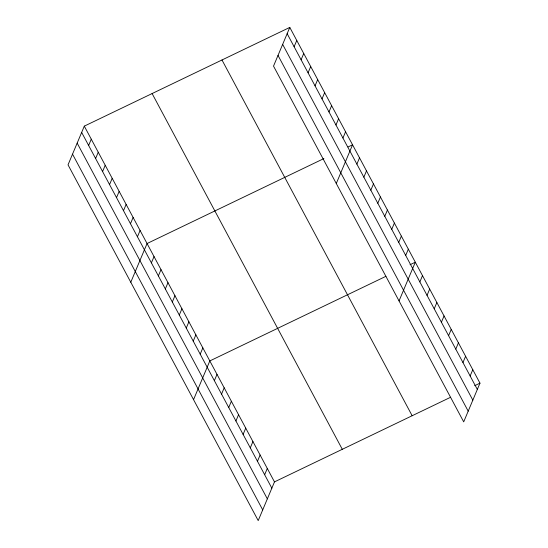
<?xml version="1.0" encoding="UTF-8"?>
<svg xmlns="http://www.w3.org/2000/svg" width="548" height="548" viewBox="0 0 548 548"><rect width="100%" height="100%" fill="white"/><g stroke="black" fill="none" stroke-linecap="round" stroke-linejoin="round"><path stroke-width="0.82" d="M289.789 27.4L273.521 66.109L463.697 421.864L479.973 383.155L289.789 27.4L84.303 126.136L68.027 164.845L258.211 520.6L274.48 481.891L450.586 397.273M88.632 145.46L91.276 139.178M95.605 158.502L98.25 152.221M102.579 171.545L105.223 165.263M109.552 184.594L112.196 178.312M116.525 197.636L119.169 191.355M123.499 210.679L126.143 204.397M130.472 223.728L133.116 217.446M137.445 236.77L140.089 230.489M130.787 282.241L147.063 243.531L323.916 158.557M151.392 262.855L154.036 256.574M158.365 275.904L161.009 269.623M165.338 288.947L167.983 282.665M172.312 301.989L174.956 295.708M179.285 315.038L181.929 308.757M294.125 46.724L296.763 40.442M186.258 328.081L188.902 321.799M301.099 59.773L303.736 53.492M193.232 341.123L195.876 334.842M308.072 72.816L310.709 66.534M200.205 354.166L202.849 347.884M315.045 85.858L317.682 79.576M193.547 399.643L209.822 360.933L385.922 276.315M322.019 98.9L324.656 92.619M214.364 380.655L217.008 374.373M328.992 111.95L331.629 105.668M221.55 394.094L224.187 387.813M335.965 124.992L338.602 118.711M228.735 407.534L231.372 401.252M342.938 138.034L345.576 131.753M235.921 420.974L238.558 414.692M336.28 183.512L352.549 144.802L348.028 146.974M243.107 434.413L245.744 428.132M356.885 164.126L359.522 157.845M363.858 177.168L366.496 170.887M250.285 447.853L252.929 441.572M370.832 190.211L373.469 183.929M257.471 461.293L260.115 455.011M377.805 203.26L380.442 196.979M264.657 474.732L267.294 468.451M384.778 216.302L387.415 210.021M391.752 229.345L394.389 223.063M398.725 242.394L401.362 236.113M405.698 255.436L408.335 249.155M399.04 300.914L415.309 262.197L410.034 264.732M419.857 281.919L422.494 275.637M427.036 295.358L429.68 289.077M434.221 308.798L436.866 302.517M441.407 322.238L444.051 315.956M448.593 335.677L451.23 329.396M455.778 349.117L458.416 342.836M462.964 362.557L465.601 356.275M470.143 375.997L472.787 369.715M474.698 385.689L479.973 383.155M287.152 33.681L477.329 389.436M282.652 44.381L472.828 400.136M278.014 55.41L468.198 411.164M221.981 59.979L412.158 415.74M152.111 93.55L342.295 449.305M84.303 126.136L274.48 481.891M81.659 132.411L271.842 488.172M77.165 143.117L267.342 498.872M72.528 154.146L262.704 509.9"/></g></svg>
